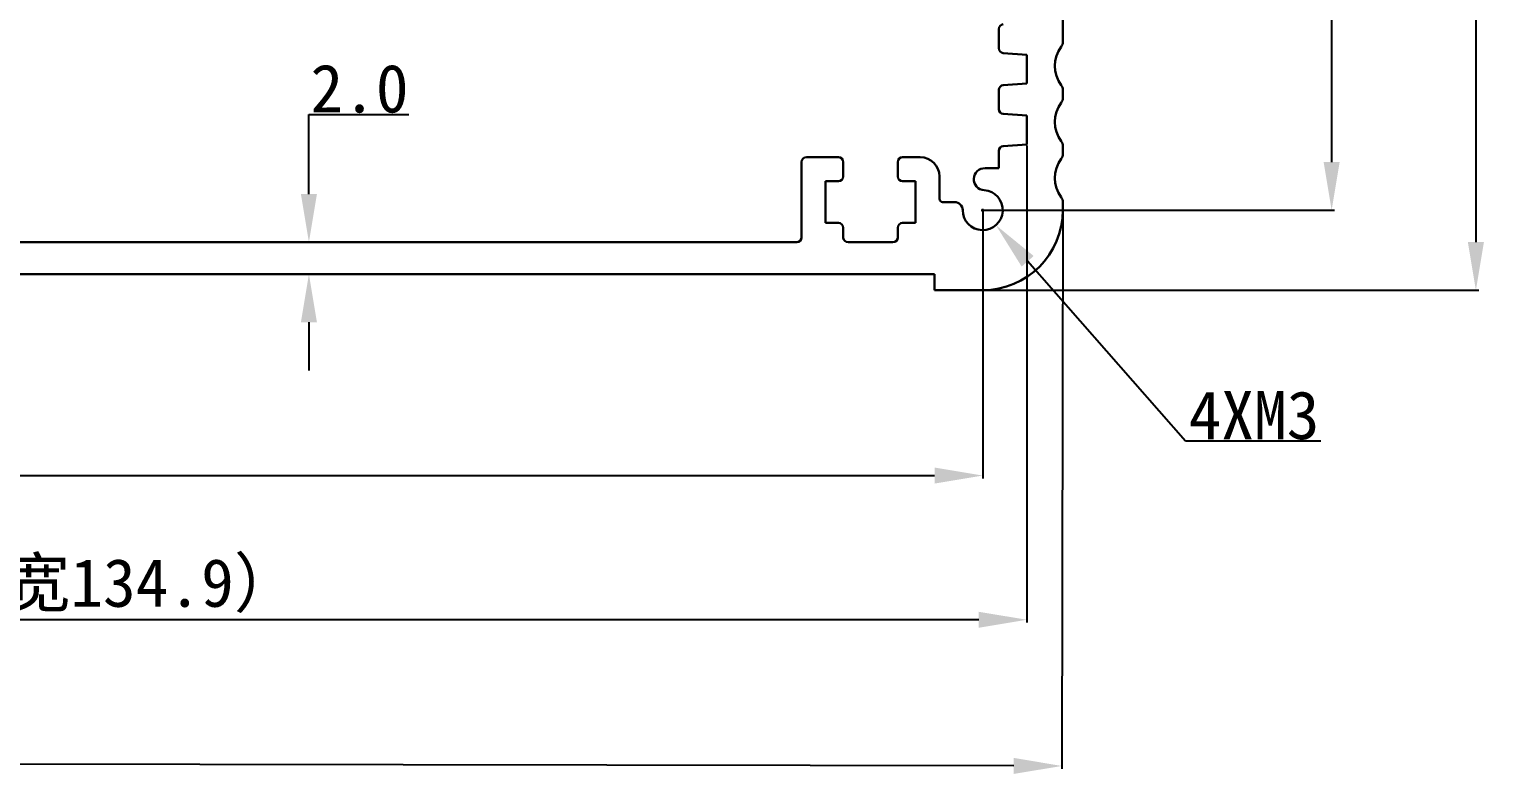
# Model space of a CAD drawing. Header units: inches. Extents: x 1076 to 1256, y 86 to 178.
# Drawn here: x 1165.5 to 1256.2, y 86.1 to 132.6 of the extents above; entities that cross this region are included whole.
import ezdxf

# ---------------------------------------------------------------- set-up
doc = ezdxf.new("R2010")
doc.units = ezdxf.units.IN
doc.header["$MEASUREMENT"] = 0
doc.layers.get('Defpoints').update_dxf_attribs({"color": 3, "lineweight": 5})
for name, color, linetype, lineweight in [('壳体层', 7, 'Continuous', 30), ('标注层', 7, 'Continuous', 5), ('槽宽标注', 30, 'Continuous', 5)]:
    doc.layers.add(name, color=color, linetype=linetype, lineweight=lineweight)
doc.styles.get("Standard").update_dxf_attribs({"font": 'simhei.ttf'})
doc.dimstyles.get("Standard").update_dxf_attribs({"dimtxt": 2.5, "dimasz": 2.5, "dimexe": 0.18, "dimexo": 0.0625, "dimgap": 0.09, "dimtad": 1, "dimtoh": 1, "dimdec": 1, "dimzin": 0, "dimdsep": 46, "dimtxsty": 'Standard', "dimcen": 0.09, "dimadec": 0, "dimazin": 0, "dimtfac": 1, "dimtdec": 1, "dimtofl": 0, "dimtmove": 0, "dimatfit": 3, "dimfxl": 1, "dimtolj": 1, "dimtzin": 0, "dimarcsym": 0})

# ---------------------------------------------------------------- blocks, each defined once
blk = doc.blocks.new('*D52')
at = {"layer": 'Defpoints', "color": 0, "transparency": 16777216}
for p in [(1216.514, 166.269), (1224.387, 116.269), (1255.736, 116.269)]:
    blk.add_point(p, dxfattribs=at)
at = {"layer": '标注层', "color": 0, "lineweight": -2, "transparency": 16777216}
for p, q in [((1216.577, 166.269), (1255.916, 166.269)), ((1255.736, 163.269), (1255.736, 119.269)), ((1224.449, 116.269), (1255.916, 116.269))]:
    blk.add_line(p, q, dxfattribs=at)
at = {"layer": '标注层', "color": 0, "transparency": 16777216}
for points in [[(1255.236, 163.269), (1256.236, 163.269), (1255.736, 166.269)], [(1255.236, 119.269), (1256.236, 119.269), (1255.736, 116.269)]]:
    blk.add_solid(points, dxfattribs=at)
at = {"layer": '标注层', "color": 0, "transparency": 16777216, "insert": (1254.129, 141.269), "char_height": 3, "attachment_point": 5, "rotation": 90}
blk.add_mtext('\\A1;50.0', dxfattribs=at)
blk = doc.blocks.new('*D53')
at = {"layer": 'Defpoints', "color": 0, "transparency": 16777216}
for p in [(1224.964, 161.269), (1224.964, 121.269), (1246.736, 121.269)]:
    blk.add_point(p, dxfattribs=at)
at = {"layer": '标注层', "color": 0, "lineweight": -2, "transparency": 16777216}
for p, q in [((1225.027, 161.269), (1246.916, 161.269)), ((1246.736, 158.269), (1246.736, 124.269)), ((1225.027, 121.269), (1246.916, 121.269))]:
    blk.add_line(p, q, dxfattribs=at)
at = {"layer": '标注层', "color": 0, "transparency": 16777216}
for points in [[(1246.236, 158.269), (1247.236, 158.269), (1246.736, 161.269)], [(1246.236, 124.269), (1247.236, 124.269), (1246.736, 121.269)]]:
    blk.add_solid(points, dxfattribs=at)
at = {"layer": '标注层', "color": 0, "transparency": 16777216, "insert": (1245.129, 141.269), "char_height": 3, "attachment_point": 5, "rotation": 90}
blk.add_mtext('\\A1;40.0', dxfattribs=at)
blk = doc.blocks.new('*D55')
at = {"layer": 'Defpoints', "color": 0, "transparency": 16777216}
for p in [(1094.964, 121.269), (1224.964, 121.269), (1224.964, 104.703)]:
    blk.add_point(p, dxfattribs=at)
at = {"layer": '标注层', "color": 0, "lineweight": -2, "transparency": 16777216}
for p, q in [((1094.964, 121.206), (1094.964, 104.523)), ((1224.964, 121.206), (1224.964, 104.523)), ((1097.964, 104.703), (1221.964, 104.703))]:
    blk.add_line(p, q, dxfattribs=at)
at = {"layer": '标注层', "color": 0, "transparency": 16777216}
for points in [[(1097.964, 105.203), (1097.964, 104.203), (1094.964, 104.703)], [(1221.964, 105.203), (1221.964, 104.203), (1224.964, 104.703)]]:
    blk.add_solid(points, dxfattribs=at)
at = {"layer": '标注层', "color": 0, "transparency": 16777216, "insert": (1158.946, 106.31), "char_height": 3, "attachment_point": 5}
blk.add_mtext('\\A1;130.0', dxfattribs=at)
blk = doc.blocks.new('*D56')
at = {"layer": 'Defpoints', "color": 0, "transparency": 16777216}
for p in [(1092.214, 125.369), (1227.714, 125.369), (1092.214, 95.703)]:
    blk.add_point(p, dxfattribs=at)
at = {"layer": '槽宽标注', "color": 0, "lineweight": -2, "transparency": 16777216}
for p, q in [((1092.214, 125.306), (1092.214, 95.523)), ((1227.714, 125.306), (1227.714, 95.523)), ((1224.714, 95.703), (1095.214, 95.703))]:
    blk.add_line(p, q, dxfattribs=at)
at = {"layer": '槽宽标注', "color": 0, "transparency": 16777216}
for points in [[(1095.214, 96.203), (1095.214, 95.203), (1092.214, 95.703)], [(1224.714, 96.203), (1224.714, 95.203), (1227.714, 95.703)]]:
    blk.add_solid(points, dxfattribs=at)
at = {"layer": '槽宽标注', "color": 0, "transparency": 16777216, "insert": (1159.851, 97.815), "char_height": 3, "attachment_point": 5}
blk.add_mtext('\\A1;135.5（最大板宽134.9）', dxfattribs=at)
blk = doc.blocks.new('*D57')
at = {"layer": 'Defpoints', "color": 0, "transparency": 16777216}
for p in [(1089.964, 121.519), (1229.964, 121.269), (1089.902, 86.828)]:
    blk.add_point(p, dxfattribs=at)
at = {"layer": '标注层', "color": 0, "lineweight": -2, "transparency": 16777216}
for p, q in [((1089.964, 121.456), (1089.902, 86.648)), ((1229.964, 121.206), (1229.902, 86.398)), ((1226.902, 86.583), (1092.902, 86.822))]:
    blk.add_line(p, q, dxfattribs=at)
at = {"layer": '标注层', "color": 0, "transparency": 16777216}
for points in [[(1092.903, 87.322), (1092.902, 86.322), (1089.902, 86.828)], [(1226.903, 87.083), (1226.902, 86.083), (1229.902, 86.578)]]:
    blk.add_solid(points, dxfattribs=at)
at = {"layer": '标注层', "color": 0, "transparency": 16777216, "insert": (1159.926, 88.31), "char_height": 3, "attachment_point": 5, "rotation": 359.89769}
blk.add_mtext('\\A1;140.0', dxfattribs=at)
blk = doc.blocks.new('*D58')
at = {"layer": 'Defpoints', "color": 0, "transparency": 16777216}
for p in [(1224.964, 121.269), (1225.789, 120.329)]:
    blk.add_point(p, dxfattribs=at)
at = {"layer": '标注层', "color": 0, "lineweight": -2, "transparency": 16777216}
for p, q in [((1224.874, 121.269), (1225.054, 121.269)), ((1224.964, 121.179), (1224.964, 121.359)), ((1237.621, 106.859), (1227.769, 118.075)), ((1246.071, 106.859), (1237.621, 106.859))]:
    blk.add_line(p, q, dxfattribs=at)
at = {"layer": '标注层', "color": 0, "transparency": 16777216}
blk.add_solid([(1228.145, 118.405), (1227.393, 117.746), (1225.789, 120.329)], dxfattribs=at)
at = {"layer": '标注层', "color": 0, "transparency": 16777216, "insert": (1241.891, 108.449), "char_height": 3, "attachment_point": 5}
blk.add_mtext('\\A1;4XM3', dxfattribs=at)
blk = doc.blocks.new('*D62')
at = {"layer": 'Defpoints', "color": 0, "transparency": 16777216}
for p in [(1184.131, 119.269), (1182.923, 117.269), (1184.131, 117.269)]:
    blk.add_point(p, dxfattribs=at)
at = {"layer": '标注层', "color": 0, "linetype": 'Continuous', "lineweight": -2, "transparency": 16777216}
for p, q in [((1182.923, 122.269), (1182.923, 127.231)), ((1182.923, 127.231), (1189.148, 127.231)), ((1184.069, 119.269), (1182.743, 119.269)), ((1184.069, 117.269), (1182.743, 117.269)), ((1182.923, 114.269), (1182.923, 111.269))]:
    blk.add_line(p, q, dxfattribs=at)
at = {"layer": '标注层', "color": 0, "transparency": 16777216}
for points in [[(1182.423, 122.269), (1183.423, 122.269), (1182.923, 119.269)], [(1182.423, 114.269), (1183.423, 114.269), (1182.923, 117.269)]]:
    blk.add_solid(points, dxfattribs=at)
at = {"layer": '标注层', "color": 0, "transparency": 16777216, "insert": (1186.08, 128.838), "char_height": 3, "attachment_point": 5}
blk.add_mtext('\\A1;2.0', dxfattribs=at)

msp = doc.modelspace()

# ---------------------------------------------------------------- linework, layer by layer
at = {"layer": '壳体层', "lineweight": 30}
for p, q in [((1229.964, 131.769), (1229.964, 153.719)), ((1225.964, 132.566), (1225.964, 131.368)), ((1226.244, 131.069), (1227.714, 130.969)), ((1227.714, 130.969), (1227.714, 129.169)), ((1227.714, 129.169), (1226.243, 129.066)), ((1225.964, 128.766), (1225.964, 127.571)), ((1229.964, 128.269), (1229.964, 128.769)), ((1226.243, 127.271), (1227.714, 127.169)), ((1227.714, 127.169), (1227.714, 125.369)), ((1227.714, 125.369), (1226.243, 125.266)), ((1229.964, 124.769), (1229.964, 125.269)), ((1215.964, 124.569), (1213.964, 124.569)), ((1221.064, 124.569), (1219.964, 124.569)), ((1225.964, 124.966), (1225.964, 123.878)), ((1213.664, 124.269), (1213.664, 119.569)), ((1216.264, 123.369), (1216.264, 124.269)), ((1219.664, 124.269), (1219.664, 123.369)), ((1225.964, 123.878), (1225.112, 123.878)), ((1215.164, 120.469), (1215.164, 123.069)), ((1215.164, 123.069), (1215.964, 123.069)), ((1219.964, 123.069), (1220.764, 123.069)), ((1220.764, 123.069), (1220.764, 120.469)), ((1222.264, 121.971), (1222.264, 123.369)), ((1223.214, 121.771), (1222.464, 121.771)), ((1229.964, 121.269), (1229.964, 121.769)), ((1215.964, 120.469), (1215.164, 120.469)), ((1216.264, 119.569), (1216.264, 120.169)), ((1219.664, 120.169), (1219.664, 119.569)), ((1220.764, 120.469), (1219.964, 120.469)), ((1213.364, 119.269), (1106.564, 119.269)), ((1219.364, 119.269), (1216.564, 119.269)), ((1097.964, 117.269), (1221.964, 117.269)), ((1221.964, 117.269), (1221.964, 116.269)), ((1221.964, 116.269), (1224.964, 116.269))]:
    msp.add_line(p, q, dxfattribs=at)
for centre, radius, start, end in [((1226.264, 132.566), 0.3, 94, 180), ((1229.464, 131.769), 0.5, 323.1301, 360), ((1226.264, 131.368), 0.3, 180, 266.10337), ((1231.464, 130.269), 2, 143.1301, 216.8699), ((1226.264, 128.766), 0.3, 94, 180), ((1229.464, 128.769), 0.5, 0, 36.8699), ((1229.464, 128.269), 0.5, 323.1301, 360), ((1226.264, 127.571), 0.3, 180, 266), ((1231.464, 126.769), 2, 143.1301, 216.8699), ((1226.264, 124.966), 0.3, 94, 180), ((1229.464, 125.269), 0.5, 0, 36.8699), ((1213.964, 124.269), 0.3, 90, 180), ((1215.964, 124.269), 0.3, 0, 90), ((1219.964, 124.269), 0.3, 90, 180), ((1221.064, 123.369), 1.2, 0, 90), ((1231.464, 123.269), 2, 143.1301, 216.8699), ((1229.464, 124.769), 0.5, 323.1301, 0), ((1225.085, 123.197), 0.682, 87.73884, 267.73884), ((1215.964, 123.369), 0.3, 270, 0), ((1219.964, 123.369), 0.3, 180, 270), ((1222.464, 121.971), 0.2, 180, 270), ((1223.214, 121.271), 0.5, 359.93134, 90), ((1224.964, 121.269), 1.25, 179.93134, 85.68334), ((1229.464, 121.769), 0.5, 0, 36.8699), ((1224.964, 121.269), 5, 270, 360), ((1215.964, 120.169), 0.3, 0, 90), ((1219.964, 120.169), 0.3, 90, 180), ((1213.364, 119.569), 0.3, 270, 360), ((1216.564, 119.569), 0.3, 180, 270), ((1219.364, 119.569), 0.3, 270, 360)]:
    msp.add_arc(centre, radius, start, end, dxfattribs=at)

# ---------------------------------------------------------------- dimensions: what is measured, and where the dimension line sits
at = {"layer": '标注层'}
for base, p1, p2, angle, override, picture, middle, dimtype in [((1255.736, 116.269), (1216.514, 166.269), (1224.387, 116.269), 90, {"dimtxt": 3, "dimasz": 3, "dimtmove": 0}, '*D52', (1255.736, 141.269), 160), ((1182.923, 117.269), (1184.131, 119.269), (1184.131, 117.269), 90, {"dimtxt": 3, "dimasz": 3, "dimfxl": 0.3, "dimarcsym": 1}, '*D62', (1186.08, 127.231), 160), ((1089.902, 86.828), (1229.964, 121.269), (1089.964, 121.519), 179.89769, {"dimtxt": 3, "dimasz": 3, "dimtmove": 0}, '*D57', (1159.923, 86.703), 161)]:
    dim = msp.add_linear_dim(base=base, p1=p1, p2=p2, angle=angle, dimstyle='Standard', override=override, dxfattribs=at)
    dim.commit()
    dim.dimension.update_dxf_attribs({"geometry": picture, "text_midpoint": middle, "dimtype": dimtype})
dim = msp.add_linear_dim(base=(1246.736, 121.269), p1=(1224.964, 161.269), p2=(1224.964, 121.269), angle=90, dimstyle='Standard', override={"dimtxt": 3, "dimasz": 3, "dimtmove": 0}, dxfattribs=at)
dim.commit()
dim.dimension.update_dxf_attribs({"geometry": '*D53', "text_midpoint": (1245.129, 141.269)})
dim = msp.add_linear_dim(base=(1224.964, 104.703), p1=(1094.964, 121.269), p2=(1224.964, 121.269), dimstyle='Standard', override={"dimtxt": 3, "dimasz": 3, "dimtmove": 0}, dxfattribs=at)
dim.commit()
dim.dimension.update_dxf_attribs({"geometry": '*D55', "text_midpoint": (1158.946, 104.703), "dimtype": 160})
dim = msp.add_radius_dim(center=(1224.964, 121.269), mpoint=(1225.789, 120.329), text='4XM3', dimstyle='Standard', override={"dimtxt": 3, "dimasz": 3}, dxfattribs=at)
dim.commit()
dim.dimension.update_dxf_attribs({"geometry": '*D58', "text_midpoint": (1241.891, 106.859), "dimtype": 164})
at = {"layer": '槽宽标注'}
dim = msp.add_linear_dim(base=(1092.214, 95.703), p1=(1227.714, 125.369), p2=(1092.214, 125.369), text='<>（最大板宽134.9）', dimstyle='Standard', override={"dimtxt": 3, "dimasz": 3, "dimtmove": 0}, dxfattribs=at)
dim.commit()
dim.dimension.update_dxf_attribs({"geometry": '*D56', "text_midpoint": (1159.851, 95.703), "dimtype": 160})

doc.saveas('drawing.dxf')
